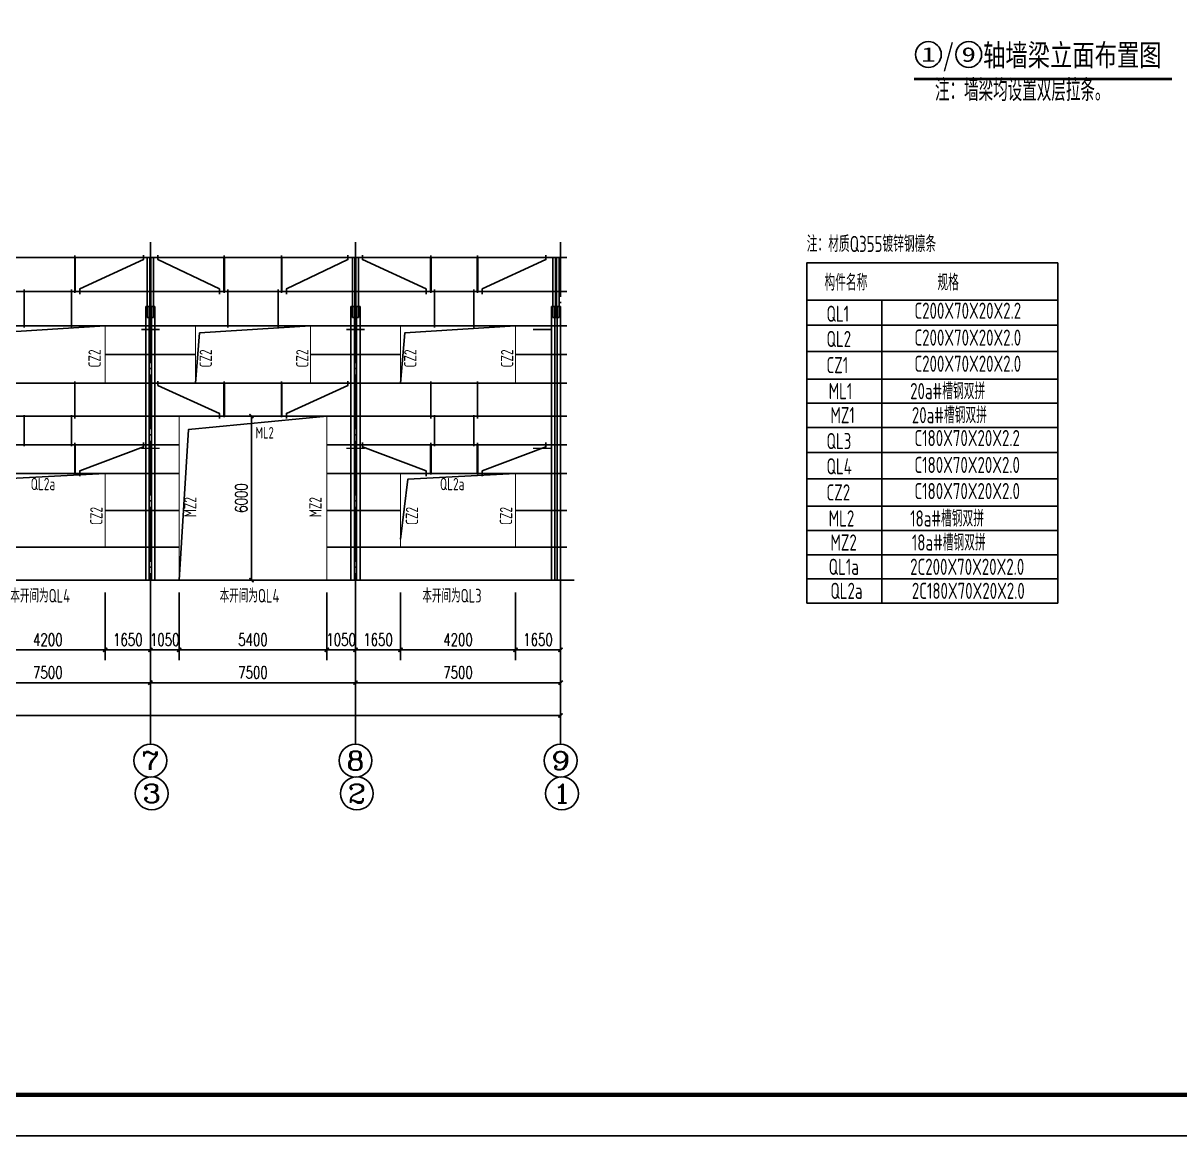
# Model space of a CAD drawing. Extents: x 14475413 to 15955882, y -732572 to -282951.
# Drawn here: x 15447241 to 15489538, y -555925 to -515239 of the extents above; entities that cross this region are included whole.
import ezdxf
from ezdxf.enums import TextEntityAlignment as Align

# ---------------------------------------------------------------- set-up
doc = ezdxf.new("R2010")
doc.units = 0
doc.header["$LTSCALE"] = 1000
doc.header["$MEASUREMENT"] = 0
doc.linetypes.add('DOTE', pattern=[2.42, 2, -0.2, 0.02, -0.2])
for name, color, linetype in [('1001', 3, 'Continuous'), ('2', 2, 'Continuous'), ('2D_ROOF', 150, 'Continuous'), ('3T_WOOD', 21, 'Continuous'), ('AXIS', 3, 'Continuous'), ('AXIS_TEXT', 7, 'Continuous'), ('DIM_SYMB', 3, 'Continuous'), ('DOTE', 1, 'DOTE'), ('LS', 2, 'Continuous'), ('PUB_DIM', 3, 'Continuous'), ('PUB_TEXT', 7, 'Continuous'), ('SURFACE', 6, 'Continuous'), ('TEXT', 7, 'Continuous'), ('TK', 4, 'Continuous'), ('屋面隅撑', 7, 'Continuous'), ('檩条拉条', 253, 'Continuous'), ('钢梁', 4, 'Continuous')]:
    doc.layers.add(name, color=color, linetype=linetype)
doc.styles.add('_TCH_AXIS', font='COMPLEX', dxfattribs={"bigfont": 'GBCBIG'})
doc.styles.add('_TCH_DIM_T3', font='SIMPLEX', dxfattribs={"width": 0.705882, "bigfont": 'GBCBIG'})
doc.styles.add('COMPLEX', font='COMPLEX')
doc.styles.add('PkpmHz', font='Pkpmeng', dxfattribs={"width": 0.7, "bigfont": 'hztxt'})
doc.styles.add('TK-LG-B', font='', dxfattribs={"width": 0.75})
doc.styles.add('TSSD_Label', font='tssdeng.shx', dxfattribs={"width": 0.7, "bigfont": 'hztxt.shx'})
doc.styles.add('TSSD_REIN', font='tssdeng.shx', dxfattribs={"width": 0.7, "bigfont": 'tssdchn.shx'})
doc.styles.get('TK-LG-B').set_extended_font_data('SimSun')
doc.dimstyles.new('_TCH_ARCH&&150', dxfattribs={"dimtxt": 446.25, "dimasz": 150, "dimexe": 375, "dimexo": 450, "dimgap": 150, "dimtad": 1, "dimdec": 0, "dimzin": 0, "dimdsep": 46, "dimtxsty": '_TCH_DIM_T3', "dimblk": 'ARCHTICK', "dimcen": 0.09, "dimclrt": 7, "dimazin": 2, "dimtfac": 1, "dimtdec": 0, "dimtix": 1, "dimtmove": 2, "dimatfit": 3, "dimfxl": 0, "dimtolj": 1, "dimtzin": 0, "dimarcsym": 0})

# ---------------------------------------------------------------- blocks, each defined once
blk = doc.blocks.new('GeYuanFrame_55736273', base_point=(20.09, 4.53))
at = {"layer": 'TK'}
blk.add_lwpolyline([(20.09, 4.53), (20.09, 598.53), (1071.09, 598.53), (1071.09, 4.53)], close=True, dxfattribs=at)
at = {"layer": 'TK', "const_width": 1}
blk.add_lwpolyline([(45.09, 588.53), (1061.09, 588.53), (1061.09, 14.53), (45.09, 14.53)], close=True, dxfattribs=at)
blk = doc.blocks.new('QW32321321')
at = {"layer": '钢梁'}
for p, q in [((15387436, -843860), (15387436, -841658)), ((15387660, -841658), (15387436, -841658)), ((15387530, -843860), (15387530, -841658)), ((15387566, -843860), (15387566, -841658)), ((15387660, -843860), (15387660, -841658)), ((15387380, -853458), (15387380, -843458)), ((15387380, -843458), (15387715, -843458)), ((15387508, -853458), (15387508, -843458)), ((15387588, -853458), (15387588, -843458)), ((15387715, -853458), (15387715, -843458)), ((15387660, -843860), (15387436, -843860)), ((15387715, -853458), (15387380, -853458)), ((15387715, -853458), (15387380, -853458))]:
    blk.add_line(p, q, dxfattribs=at)
blk = doc.blocks.new('_AXISO')
blk.add_circle((0, 0), 0.5)
at = {"layer": 'AXIS_TEXT', "style": 'COMPLEX', "width": 1.041667}
blk.add_attdef('A', text='', height=0.56, dxfattribs=at).set_placement((-0.25, -0.28), (0.25, -0.28), align=Align.FIT)
blk = doc.blocks.new('_ArchTick')
at = {"color": 0, "linetype": 'ByBlock', "const_width": 0.4}
blk.add_lwpolyline([(-0.5, -0.5), (0.5, 0.5)], dxfattribs=at)
blk = doc.blocks.new('*D1435')
at = {"layer": 'AXIS', "color": 0, "lineweight": -2}
for p, q in [((15406894, -536055), (15406894, -540930)), ((15466894, -536055), (15466894, -540930)), ((15406894, -540555), (15466894, -540555))]:
    blk.add_line(p, q, dxfattribs=at)
at = {"layer": 'Defpoints', "color": 0}
for p in [(15406894, -535605), (15466894, -535605), (15466894, -540555)]:
    blk.add_point(p, dxfattribs=at)
at = {"layer": 'AXIS', "color": 0, "lineweight": -2, "xscale": 150, "yscale": 150, "zscale": 150, "rotation": 180}
blk.add_blockref('_ArchTick', (15406894, -540555), dxfattribs=at)
at = {"layer": 'AXIS', "color": 0, "lineweight": -2, "xscale": 150, "yscale": 150, "zscale": 150}
blk.add_blockref('_ArchTick', (15466894, -540555), dxfattribs=at)
at = {"layer": 'AXIS', "color": 7, "insert": (15436894, -540182), "char_height": 446.2, "attachment_point": 5, "style": '_TCH_DIM_T3'}
blk.add_mtext('\\A1;60000', dxfattribs=at)
blk = doc.blocks.new('*D1441')
at = {"layer": 'AXIS', "color": 0, "lineweight": -2}
for p, q in [((15444394, -536055), (15444394, -539730)), ((15451894, -536055), (15451894, -539730)), ((15444394, -539355), (15451894, -539355))]:
    blk.add_line(p, q, dxfattribs=at)
at = {"layer": 'Defpoints', "color": 0}
for p in [(15444394, -535605), (15451894, -535605), (15451894, -539355)]:
    blk.add_point(p, dxfattribs=at)
at = {"layer": 'AXIS', "color": 0, "lineweight": -2, "xscale": 150, "yscale": 150, "zscale": 150, "rotation": 180}
blk.add_blockref('_ArchTick', (15444394, -539355), dxfattribs=at)
at = {"layer": 'AXIS', "color": 0, "lineweight": -2, "xscale": 150, "yscale": 150, "zscale": 150}
blk.add_blockref('_ArchTick', (15451894, -539355), dxfattribs=at)
at = {"layer": 'AXIS', "color": 7, "insert": (15448144, -538982), "char_height": 446.2, "attachment_point": 5, "style": '_TCH_DIM_T3'}
blk.add_mtext('\\A1;7500', dxfattribs=at)
blk = doc.blocks.new('*D1442')
at = {"layer": 'AXIS', "color": 0, "lineweight": -2}
for p, q in [((15451894, -536055), (15451894, -539730)), ((15459394, -536055), (15459394, -539730)), ((15451894, -539355), (15459394, -539355))]:
    blk.add_line(p, q, dxfattribs=at)
at = {"layer": 'Defpoints', "color": 0}
for p in [(15451894, -535605), (15459394, -535605), (15459394, -539355)]:
    blk.add_point(p, dxfattribs=at)
at = {"layer": 'AXIS', "color": 0, "lineweight": -2, "xscale": 150, "yscale": 150, "zscale": 150, "rotation": 180}
blk.add_blockref('_ArchTick', (15451894, -539355), dxfattribs=at)
at = {"layer": 'AXIS', "color": 0, "lineweight": -2, "xscale": 150, "yscale": 150, "zscale": 150}
blk.add_blockref('_ArchTick', (15459394, -539355), dxfattribs=at)
at = {"layer": 'AXIS', "color": 7, "insert": (15455644, -538982), "char_height": 446.2, "attachment_point": 5, "style": '_TCH_DIM_T3'}
blk.add_mtext('\\A1;7500', dxfattribs=at)
blk = doc.blocks.new('*D1443')
at = {"layer": 'AXIS', "color": 0, "lineweight": -2}
for p, q in [((15459394, -536055), (15459394, -539730)), ((15466894, -536055), (15466894, -539730)), ((15459394, -539355), (15466894, -539355))]:
    blk.add_line(p, q, dxfattribs=at)
at = {"layer": 'Defpoints', "color": 0}
for p in [(15459394, -535605), (15466894, -535605), (15466894, -539355)]:
    blk.add_point(p, dxfattribs=at)
at = {"layer": 'AXIS', "color": 0, "lineweight": -2, "xscale": 150, "yscale": 150, "zscale": 150, "rotation": 180}
blk.add_blockref('_ArchTick', (15459394, -539355), dxfattribs=at)
at = {"layer": 'AXIS', "color": 0, "lineweight": -2, "xscale": 150, "yscale": 150, "zscale": 150}
blk.add_blockref('_ArchTick', (15466894, -539355), dxfattribs=at)
at = {"layer": 'AXIS', "color": 7, "insert": (15463144, -538982), "char_height": 446.2, "attachment_point": 5, "style": '_TCH_DIM_T3'}
blk.add_mtext('\\A1;7500', dxfattribs=at)
blk = doc.blocks.new('*D1460')
at = {"layer": 'Defpoints', "color": 0}
for p in [(15446044, -535605), (15450244, -535605), (15450244, -538155)]:
    blk.add_point(p, dxfattribs=at)
at = {"layer": 'PUB_DIM', "color": 0, "lineweight": -2}
for p, q in [((15446044, -536055), (15446044, -538530)), ((15450244, -536055), (15450244, -538530)), ((15446044, -538155), (15450244, -538155))]:
    blk.add_line(p, q, dxfattribs=at)
at = {"layer": 'PUB_DIM', "color": 0, "lineweight": -2, "xscale": 150, "yscale": 150, "zscale": 150, "rotation": 180}
blk.add_blockref('_ArchTick', (15446044, -538155), dxfattribs=at)
at = {"layer": 'PUB_DIM', "color": 0, "lineweight": -2, "xscale": 150, "yscale": 150, "zscale": 150}
blk.add_blockref('_ArchTick', (15450244, -538155), dxfattribs=at)
at = {"layer": 'PUB_DIM', "color": 7, "insert": (15448144, -537782), "char_height": 446.2, "attachment_point": 5, "style": '_TCH_DIM_T3'}
blk.add_mtext('\\A1;4200', dxfattribs=at)
blk = doc.blocks.new('*D1461')
at = {"layer": 'Defpoints', "color": 0}
for p in [(15450244, -535605), (15451894, -535605), (15451894, -538155)]:
    blk.add_point(p, dxfattribs=at)
at = {"layer": 'PUB_DIM', "color": 0, "lineweight": -2}
for p, q in [((15450244, -536055), (15450244, -538530)), ((15451894, -536055), (15451894, -538530)), ((15450244, -538155), (15451894, -538155))]:
    blk.add_line(p, q, dxfattribs=at)
at = {"layer": 'PUB_DIM', "color": 0, "lineweight": -2, "xscale": 150, "yscale": 150, "zscale": 150, "rotation": 180}
blk.add_blockref('_ArchTick', (15450244, -538155), dxfattribs=at)
at = {"layer": 'PUB_DIM', "color": 0, "lineweight": -2, "xscale": 150, "yscale": 150, "zscale": 150}
blk.add_blockref('_ArchTick', (15451894, -538155), dxfattribs=at)
at = {"layer": 'PUB_DIM', "color": 7, "insert": (15451069, -537782), "char_height": 446.2, "attachment_point": 5, "style": '_TCH_DIM_T3'}
blk.add_mtext('\\A1;1650', dxfattribs=at)
blk = doc.blocks.new('*D1462')
at = {"layer": 'Defpoints', "color": 0}
for p in [(15451894, -535605), (15452944, -535605), (15452944, -538155)]:
    blk.add_point(p, dxfattribs=at)
at = {"layer": 'PUB_DIM', "color": 0, "lineweight": -2}
for p, q in [((15451894, -536055), (15451894, -538530)), ((15452944, -536055), (15452944, -538530)), ((15451894, -538155), (15451744, -538155)), ((15451894, -538155), (15452944, -538155)), ((15452944, -538155), (15453094, -538155))]:
    blk.add_line(p, q, dxfattribs=at)
at = {"layer": 'PUB_DIM', "color": 0, "lineweight": -2, "xscale": 150, "yscale": 150, "zscale": 150}
blk.add_blockref('_ArchTick', (15451894, -538155), dxfattribs=at)
at = {"layer": 'PUB_DIM', "color": 0, "lineweight": -2, "xscale": 150, "yscale": 150, "zscale": 150, "rotation": 180}
blk.add_blockref('_ArchTick', (15452944, -538155), dxfattribs=at)
at = {"layer": 'PUB_DIM', "color": 7, "insert": (15452419, -537782), "char_height": 446.2, "attachment_point": 5, "style": '_TCH_DIM_T3'}
blk.add_mtext('\\A1;1050', dxfattribs=at)
blk = doc.blocks.new('*D1463')
at = {"layer": 'Defpoints', "color": 0}
for p in [(15452944, -535605), (15458344, -535605), (15458344, -538155)]:
    blk.add_point(p, dxfattribs=at)
at = {"layer": 'PUB_DIM', "color": 0, "lineweight": -2}
for p, q in [((15452944, -536055), (15452944, -538530)), ((15458344, -536055), (15458344, -538530)), ((15452944, -538155), (15458344, -538155))]:
    blk.add_line(p, q, dxfattribs=at)
at = {"layer": 'PUB_DIM', "color": 0, "lineweight": -2, "xscale": 150, "yscale": 150, "zscale": 150, "rotation": 180}
blk.add_blockref('_ArchTick', (15452944, -538155), dxfattribs=at)
at = {"layer": 'PUB_DIM', "color": 0, "lineweight": -2, "xscale": 150, "yscale": 150, "zscale": 150}
blk.add_blockref('_ArchTick', (15458344, -538155), dxfattribs=at)
at = {"layer": 'PUB_DIM', "color": 7, "insert": (15455644, -537782), "char_height": 446.2, "attachment_point": 5, "style": '_TCH_DIM_T3'}
blk.add_mtext('\\A1;5400', dxfattribs=at)
blk = doc.blocks.new('*D1464')
at = {"layer": 'Defpoints', "color": 0}
for p in [(15458344, -535605), (15459394, -535605), (15459394, -538155)]:
    blk.add_point(p, dxfattribs=at)
at = {"layer": 'PUB_DIM', "color": 0, "lineweight": -2}
for p, q in [((15458344, -536055), (15458344, -538530)), ((15459394, -536055), (15459394, -538530)), ((15458344, -538155), (15458194, -538155)), ((15458344, -538155), (15459394, -538155)), ((15459394, -538155), (15459544, -538155))]:
    blk.add_line(p, q, dxfattribs=at)
at = {"layer": 'PUB_DIM', "color": 0, "lineweight": -2, "xscale": 150, "yscale": 150, "zscale": 150}
blk.add_blockref('_ArchTick', (15458344, -538155), dxfattribs=at)
at = {"layer": 'PUB_DIM', "color": 0, "lineweight": -2, "xscale": 150, "yscale": 150, "zscale": 150, "rotation": 180}
blk.add_blockref('_ArchTick', (15459394, -538155), dxfattribs=at)
at = {"layer": 'PUB_DIM', "color": 7, "insert": (15458869, -537782), "char_height": 446.2, "attachment_point": 5, "style": '_TCH_DIM_T3'}
blk.add_mtext('\\A1;1050', dxfattribs=at)
blk = doc.blocks.new('*D1465')
at = {"layer": 'Defpoints', "color": 0}
for p in [(15459394, -535605), (15461044, -535605), (15461044, -538155)]:
    blk.add_point(p, dxfattribs=at)
at = {"layer": 'PUB_DIM', "color": 0, "lineweight": -2}
for p, q in [((15459394, -536055), (15459394, -538530)), ((15461044, -536055), (15461044, -538530)), ((15459394, -538155), (15461044, -538155))]:
    blk.add_line(p, q, dxfattribs=at)
at = {"layer": 'PUB_DIM', "color": 0, "lineweight": -2, "xscale": 150, "yscale": 150, "zscale": 150, "rotation": 180}
blk.add_blockref('_ArchTick', (15459394, -538155), dxfattribs=at)
at = {"layer": 'PUB_DIM', "color": 0, "lineweight": -2, "xscale": 150, "yscale": 150, "zscale": 150}
blk.add_blockref('_ArchTick', (15461044, -538155), dxfattribs=at)
at = {"layer": 'PUB_DIM', "color": 7, "insert": (15460219, -537782), "char_height": 446.2, "attachment_point": 5, "style": '_TCH_DIM_T3'}
blk.add_mtext('\\A1;1650', dxfattribs=at)
blk = doc.blocks.new('*D1466')
at = {"layer": 'Defpoints', "color": 0}
for p in [(15461044, -535605), (15465244, -535605), (15465244, -538155)]:
    blk.add_point(p, dxfattribs=at)
at = {"layer": 'PUB_DIM', "color": 0, "lineweight": -2}
for p, q in [((15461044, -536055), (15461044, -538530)), ((15465244, -536055), (15465244, -538530)), ((15461044, -538155), (15465244, -538155))]:
    blk.add_line(p, q, dxfattribs=at)
at = {"layer": 'PUB_DIM', "color": 0, "lineweight": -2, "xscale": 150, "yscale": 150, "zscale": 150, "rotation": 180}
blk.add_blockref('_ArchTick', (15461044, -538155), dxfattribs=at)
at = {"layer": 'PUB_DIM', "color": 0, "lineweight": -2, "xscale": 150, "yscale": 150, "zscale": 150}
blk.add_blockref('_ArchTick', (15465244, -538155), dxfattribs=at)
at = {"layer": 'PUB_DIM', "color": 7, "insert": (15463144, -537782), "char_height": 446.2, "attachment_point": 5, "style": '_TCH_DIM_T3'}
blk.add_mtext('\\A1;4200', dxfattribs=at)
blk = doc.blocks.new('*D1467')
at = {"layer": 'Defpoints', "color": 0}
for p in [(15465244, -535605), (15466894, -535605), (15466894, -538155)]:
    blk.add_point(p, dxfattribs=at)
at = {"layer": 'PUB_DIM', "color": 0, "lineweight": -2}
for p, q in [((15465244, -536055), (15465244, -538530)), ((15466894, -536055), (15466894, -538530)), ((15465244, -538155), (15466894, -538155))]:
    blk.add_line(p, q, dxfattribs=at)
at = {"layer": 'PUB_DIM', "color": 0, "lineweight": -2, "xscale": 150, "yscale": 150, "zscale": 150, "rotation": 180}
blk.add_blockref('_ArchTick', (15465244, -538155), dxfattribs=at)
at = {"layer": 'PUB_DIM', "color": 0, "lineweight": -2, "xscale": 150, "yscale": 150, "zscale": 150}
blk.add_blockref('_ArchTick', (15466894, -538155), dxfattribs=at)
at = {"layer": 'PUB_DIM', "color": 7, "insert": (15466069, -537782), "char_height": 446.2, "attachment_point": 5, "style": '_TCH_DIM_T3'}
blk.add_mtext('\\A1;1650', dxfattribs=at)
blk = doc.blocks.new('*D1481')
at = {"layer": 'Defpoints', "color": 0}
for p in [(15454307, -529605), (15455591, -529605), (15454307, -535605)]:
    blk.add_point(p, dxfattribs=at)
at = {"layer": 'PUB_DIM', "color": 0, "lineweight": -2}
for p, q in [((15454757, -529605), (15455966, -529605)), ((15455591, -535605), (15455591, -529605)), ((15454757, -535605), (15455966, -535605))]:
    blk.add_line(p, q, dxfattribs=at)
at = {"layer": 'PUB_DIM', "color": 0, "lineweight": -2, "xscale": 150, "yscale": 150, "zscale": 150}
for p, rotation in [((15455591, -529605), 90), ((15455591, -535605), 270)]:
    blk.add_blockref('_ArchTick', p, dxfattribs=dict(at, rotation=rotation))
at = {"layer": 'PUB_DIM', "color": 7, "insert": (15455218, -532605), "char_height": 446.2, "attachment_point": 5, "rotation": 90, "style": '_TCH_DIM_T3'}
blk.add_mtext('\\A1;6000', dxfattribs=at)

msp = doc.modelspace()

# ---------------------------------------------------------------- linework, layer by layer
for p, q in [((15449135.8, -525098), (15449135.8, -523741)), ((15454595.3, -525098), (15454595.3, -523741)), ((15456692.2, -525098), (15456692.2, -523741)), ((15462151.7, -525098), (15462151.7, -523741)), ((15463852.2, -525098), (15463852.2, -523741)), ((15447282.2, -526366), (15447282.2, -524975.7)), ((15449005.3, -526366), (15449005.3, -524975.7)), ((15454725.9, -526366), (15454725.9, -524975.7)), ((15456561.6, -526366), (15456561.6, -524975.7)), ((15462282.2, -526366), (15462282.2, -524975.7)), ((15463721.7, -526366), (15463721.7, -524975.7)), ((15449135.8, -529698), (15449135.8, -528341)), ((15454595.3, -529648), (15454595.3, -528341)), ((15456692.2, -529648), (15456692.2, -528341)), ((15462151.7, -529698), (15462151.7, -528341)), ((15463852.2, -529698), (15463852.2, -528341)), ((15447282.2, -530702.6), (15447282.2, -529575.7)), ((15449005.3, -530702.6), (15449005.3, -529575.7)), ((15462282.2, -530702.6), (15462282.2, -529575.7)), ((15463721.7, -530702.6), (15463721.7, -529575.7)), ((15449135.8, -531748), (15449135.8, -530591)), ((15462151.7, -531748), (15462151.7, -530591)), ((15463852.2, -531748), (15463852.2, -530591))]:
    msp.add_line(p, q)
for points in [[(15451641.5, -523727.4), (15451641.5, -523883.5), (15449310, -524959.6), (15449310, -525151.3)], [(15452168.5, -523727.4), (15452168.5, -523883.5), (15454421.2, -524959.6), (15454421.2, -525151.3)], [(15459119.1, -523727.4), (15459119.1, -523883.5), (15456866.3, -524959.6), (15456866.3, -525151.3)], [(15459646, -523727.4), (15459646, -523883.5), (15461977.6, -524959.6), (15461977.6, -525151.3)], [(15466357.9, -523727.4), (15466357.9, -523883.5), (15464026.4, -524959.6), (15464026.4, -525151.3)], [(15452168.5, -528327.4), (15452168.5, -528483.5), (15454421.2, -529509.6), (15454421.2, -529701.3)], [(15459119.1, -528327.4), (15459119.1, -528483.5), (15456866.3, -529509.6), (15456866.3, -529701.3)], [(15451641.5, -530577.4), (15451641.5, -530733.5), (15449310, -531609.6), (15449310, -531801.3)], [(15459646, -530577.4), (15459646, -530733.5), (15461977.6, -531609.6), (15461977.6, -531801.3)], [(15466357.9, -530577.4), (15466357.9, -530733.5), (15464026.4, -531609.6), (15464026.4, -531801.3)]]:
    msp.add_lwpolyline(points)
at = {"layer": '1001', "const_width": 35}
for points in [[(15450243.8, -528405.4), (15450243.8, -526305.4)], [(15453543.8, -528405.4), (15453543.8, -526305.4)], [(15457743.8, -528405.4), (15457743.8, -526305.4)], [(15461043.8, -528405.4), (15461043.8, -526305.4)], [(15465243.8, -528405.4), (15465243.8, -526305.4)], [(15452943.8, -535605.4), (15452943.8, -529605.4)], [(15458343.8, -535605.4), (15458343.8, -529605.4)], [(15450243.8, -534405.4), (15450243.8, -531705.4)], [(15461043.8, -534405.4), (15461043.8, -531705.4)], [(15465243.8, -534405.4), (15465243.8, -531705.4)]]:
    msp.add_lwpolyline(points, dxfattribs=at)
at = {"layer": '2'}
for p, q in [((15475893.2, -524004), (15485071.2, -524004)), ((15475893.2, -524004), (15475893.2, -536442.7)), ((15475893.2, -525363.6), (15485071.2, -525363.6)), ((15478638.9, -525363.6), (15478638.9, -530019.2)), ((15475893.2, -526285.5), (15485071.2, -526285.5)), ((15475893.2, -527240.6), (15485071.2, -527240.6)), ((15475893.2, -527240.6), (15485071.2, -527240.6)), ((15475893.2, -528251.2), (15485071.2, -528251.2)), ((15475893.2, -529135.2), (15485071.2, -529135.2)), ((15475893.2, -530019.2), (15485071.2, -530019.2)), ((15475893.2, -530019.2), (15485071.2, -530019.2)), ((15475893.2, -530019.2), (15485071.2, -530019.2)), ((15475893.2, -530019.2), (15485071.2, -530019.2)), ((15478638.9, -530019.2), (15478638.9, -536442.7)), ((15475893.2, -530941), (15485071.2, -530941)), ((15475893.2, -531896.2), (15485071.2, -531896.2)), ((15475893.2, -531896.2), (15485071.2, -531896.2)), ((15475893.2, -532906.7), (15485071.2, -532906.7)), ((15475893.2, -533790.7), (15485071.2, -533790.7)), ((15475893.2, -534674.7), (15485071.2, -534674.7)), ((15475893.2, -534674.7), (15485071.2, -534674.7)), ((15475893.2, -534674.7), (15485071.2, -534674.7)), ((15475893.2, -534674.7), (15485071.2, -534674.7)), ((15475893.2, -535558.7), (15485071.2, -535558.7)), ((15475893.2, -536442.7), (15485071.2, -536442.7)), ((15475893.2, -536442.7), (15485071.2, -536442.7)), ((15475893.2, -536442.7), (15485071.2, -536442.7))]:
    msp.add_line(p, q, dxfattribs=at)
at = {"layer": '2D_ROOF'}
for points in [[(15446043.8, -528405.4), (15446194.8, -526567.4), (15450243.8, -526305.4)], [(15453543.8, -528405.4), (15453694.8, -526567.4), (15457743.8, -526305.4)], [(15461043.8, -528405.4), (15461194.8, -526567.4), (15465243.8, -526305.4)], [(15452943.8, -535605.4), (15453291.3, -530094.8), (15458343.8, -529605.4)], [(15446043.8, -534105.4), (15446303.9, -531918.6), (15450243.8, -531705.4)], [(15461043.8, -534105.4), (15461303.9, -531918.6), (15465243.8, -531705.4)]]:
    msp.add_lwpolyline(points, dxfattribs=at)
at = {"layer": '3T_WOOD'}
msp.add_lwpolyline([(15475893.2, -536442.7), (15485071.2, -536442.7), (15485071.2, -524004), (15475893.2, -524004)], close=True, dxfattribs=at)
at = {"layer": 'AXIS'}
for p, q in [((15451893.8, -535605.4), (15451893.8, -541605.4)), ((15459393.8, -535605.4), (15459393.8, -541605.4)), ((15466893.8, -535605.4), (15466893.8, -541605.4))]:
    msp.add_line(p, q, dxfattribs=at)
for centre in [(15451943.2, -543403.4), (15459443.2, -543403.4), (15466943.2, -543403.4)]:
    msp.add_circle(centre, 600, dxfattribs=at)
at = {"layer": 'DIM_SYMB', "const_width": 105}
msp.add_lwpolyline([(15479817.6, -517281.9), (15489251.6, -517281.9)], dxfattribs=at)
at = {"layer": 'DOTE'}
for p, q in [((15451893.8, -523250.7), (15451893.8, -536255.4)), ((15459393.8, -523250.7), (15459393.8, -536255.4)), ((15466893.8, -523250.7), (15466893.8, -536255.4)), ((15403185.2, -535605.4), (15467393.9, -535605.4))]:
    msp.add_line(p, q, dxfattribs=at)
at = {"layer": 'PUB_TEXT'}
for centre in [(15480342.6, -516386.1), (15481817.9, -516386.1)]:
    msp.add_circle(centre, 472.5, dxfattribs=at)
at = {"layer": 'SURFACE'}
for p, q in [((15467119, -523805.4), (15406598.3, -523805.4)), ((15467119, -525055.4), (15406598.3, -525055.4)), ((15467119, -526305.4), (15406598.3, -526305.4)), ((15453543.8, -527355.4), (15450243.8, -527355.4)), ((15461043.8, -527355.4), (15457743.8, -527355.4)), ((15467119, -527355.4), (15465243.8, -527355.4)), ((15467119, -528405.4), (15406598.3, -528405.4)), ((15467119, -529605.4), (15406598.3, -529605.4)), ((15452943.8, -530655.4), (15420843.8, -530655.4)), ((15467119, -530655.4), (15458343.8, -530655.4)), ((15452943.8, -531705.4), (15420843.8, -531705.4)), ((15467119, -531705.4), (15458343.8, -531705.4)), ((15452943.8, -533055.4), (15450243.8, -533055.4)), ((15461043.8, -533055.4), (15458343.8, -533055.4)), ((15467119, -533055.4), (15465243.8, -533055.4)), ((15452943.8, -534405.4), (15420843.8, -534405.4)), ((15467119, -534405.4), (15458343.8, -534405.4)), ((15467119, -535605.4), (15406598.3, -535605.4))]:
    msp.add_line(p, q, dxfattribs=at)
at = {"layer": '屋面隅撑', "color": 4, "const_width": 50}
for points in [[(15452228.5, -526440.6), (15451559, -526440.6)], [(15459728.5, -526440.6), (15459059, -526440.6)], [(15466558.8, -526440.6), (15465889.2, -526440.6)], [(15452228.5, -530790.6), (15451559, -530790.6)], [(15459728.5, -530790.6), (15459059, -530790.6)], [(15466558.8, -530790.6), (15465889.2, -530790.6)]]:
    msp.add_lwpolyline(points, dxfattribs=at)
at = {"layer": '檩条拉条', "color": 2, "const_width": 80}
for points in [[(15449135.8, -525055.4), (15449135.8, -523805.4)], [(15454595.3, -525055.4), (15454595.3, -523805.4)], [(15456692.2, -525055.4), (15456692.2, -523805.4)], [(15462151.7, -525055.4), (15462151.7, -523805.4)], [(15463852.2, -525055.4), (15463852.2, -523805.4)], [(15454595.3, -529605.4), (15454595.3, -528405.4)], [(15456692.2, -529605.4), (15456692.2, -528405.4)], [(15449135.8, -531705.4), (15449135.8, -530655.4)], [(15462151.7, -531705.4), (15462151.7, -530655.4)], [(15463852.2, -531705.4), (15463852.2, -530655.4)]]:
    msp.add_lwpolyline(points, dxfattribs=at)

# ---------------------------------------------------------------- block references
at = {"xscale": 150, "yscale": 150, "zscale": 150}
msp.add_blockref('GeYuanFrame_55736273', (15391640.1, -555925.4), dxfattribs=at)
at = {"layer": '3T_WOOD'}
for p in [(64345.9, 317852.2), (71845.9, 317852.2), (79178.4, 317852.2)]:
    msp.add_blockref('QW32321321', p, dxfattribs=at)
at = {"layer": 'AXIS'}
ref = msp.add_blockref('_AXISO', (15451893.8, -542205.4), dxfattribs=dict(at, xscale=1200, yscale=1200, zscale=1200))
ref.add_attrib('A', '7', dxfattribs={"layer": 'AXIS_TEXT', "ltscale": 0.5, "height": 678.8, "style": '_TCH_AXIS', "width": 1.5}).set_placement((15451554.3, -542544.9), (15452233.2, -542544.9), align=Align.FIT)
ref = msp.add_blockref('_AXISO', (15459393.8, -542205.4), dxfattribs=dict(at, xscale=1200, yscale=1200, zscale=1200))
ref.add_attrib('A', '8', dxfattribs={"layer": 'AXIS_TEXT', "ltscale": 0.5, "height": 678.8, "style": '_TCH_AXIS', "width": 1.5}).set_placement((15459054.3, -542544.9), (15459733.2, -542544.9), align=Align.FIT)
ref = msp.add_blockref('_AXISO', (15466893.8, -542205.4), dxfattribs=dict(at, xscale=1200, yscale=1200, zscale=1200))
ref.add_attrib('A', '9', dxfattribs={"layer": 'AXIS_TEXT', "ltscale": 0.5, "height": 678.8, "style": '_TCH_AXIS', "width": 1.5}).set_placement((15466554.3, -542544.9), (15467233.2, -542544.9), align=Align.FIT)

# ---------------------------------------------------------------- texts
at = {"layer": 'AXIS_TEXT', "style": '_TCH_AXIS'}
for s, width, p, p2 in [('3', 1.5, (15451603.8, -543742.8), (15452282.6, -543742.8)), ('2', 1.5, (15459103.8, -543742.8), (15459782.6, -543742.8)), ('1', 2.333333, (15466603.8, -543742.8), (15467282.6, -543742.8))]:
    msp.add_text(s, height=678.8, dxfattribs=dict(at, width=width)).set_placement(p, p2, align=Align.FIT)
at = {"layer": 'LS', "width": 0.7}
for s, style, p in [('CZ2', 'PkpmHz', (15450079.3, -527829.7)), ('CZ2', 'PkpmHz', (15454144.2, -527829.7)), ('CZ2', 'PkpmHz', (15457674.3, -527829.7)), ('CZ2', 'PkpmHz', (15461622.7, -527829.7)), ('CZ2', 'PkpmHz', (15465161.5, -527829.7)), ('MZ2', 'TSSD_REIN', (15453576, -533304.1)), ('MZ2', 'TSSD_REIN', (15458152.2, -533304.1)), ('CZ2', 'PkpmHz', (15450143.7, -533587.5)), ('CZ2', 'PkpmHz', (15461684.8, -533587.5)), ('CZ2', 'PkpmHz', (15465123.3, -533587.5))]:
    msp.add_text(s, height=450, rotation=90, dxfattribs=dict(at, style=style)).set_placement(p)
at = {"layer": 'LS', "style": 'TSSD_Label', "width": 0.7}
msp.add_text('ML2', height=420, dxfattribs=at).set_placement((15455739.1, -530426.8))
at = {"layer": 'PUB_TEXT'}
for s, height, style, width, p in [('/', 797.5, 'TK-LG-B', 0.75, (15480867.6, -516806.1)), ('轴墙梁立面布置图', 797.47, 'TK-LG-B', 0.75, (15482342.9, -516806.1)), ('注：材质Q355镀锌钢檩条', 590.625, 'TSSD_REIN', 0.7, (15475893.2, -523607.5)), ('构件名称', 590.62, 'TSSD_REIN', 0.7, (15476541, -525016.9)), ('规格', 590.62, 'TSSD_REIN', 0.7, (15480671, -525016.9)), ('QL1', 590.62, 'TSSD_REIN', 0.7, (15476617.5, -526160.1)), ('C200X70X20X2.2', 590.625, 'TSSD_REIN', 0.7, (15479832.6, -526050.4)), ('QL2', 590.62, 'TSSD_REIN', 0.7, (15476617.5, -527082.8)), ('C200X70X20X2.0', 590.625, 'TSSD_REIN', 0.7, (15479832.6, -527033.4)), ('C200X70X20X2.0', 590.625, 'TSSD_REIN', 0.7, (15479832.6, -527988.5)), ('CZ1', 590.62, 'TSSD_REIN', 0.7, (15476617.5, -528037.9)), ('ML1', 590.62, 'TSSD_REIN', 0.7, (15476695.7, -528989.7)), ('20a#槽钢双拼', 590.62, 'TSSD_REIN', 0.7, (15479676.8, -528989.7)), ('MZ1', 590.62, 'TSSD_REIN', 0.7, (15476758, -529868.6)), ('20a#槽钢双拼', 590.62, 'TSSD_REIN', 0.7, (15479739, -529868.6)), ('QL3', 590.62, 'TSSD_REIN', 0.7, (15476617.5, -530815.7)), ('C180X70X20X2.2', 590.625, 'TSSD_REIN', 0.7, (15479832.6, -530706)), ('QL4', 590.62, 'TSSD_REIN', 0.7, (15476617.5, -531738.3)), ('C180X70X20X2.0', 590.625, 'TSSD_REIN', 0.7, (15479832.6, -531688.9)), ('C180X70X20X2.0', 590.625, 'TSSD_REIN', 0.7, (15479832.6, -532644.1)), ('CZ2', 590.62, 'TSSD_REIN', 0.7, (15476617.5, -532693.5)), ('ML2', 590.62, 'TSSD_REIN', 0.7, (15476695.7, -533645.2)), ('18a#槽钢双拼', 590.62, 'TSSD_REIN', 0.7, (15479676.8, -533645.2)), ('MZ2', 590.62, 'TSSD_REIN', 0.7, (15476758, -534524.1)), ('18a#槽钢双拼', 590.62, 'TSSD_REIN', 0.7, (15479739, -534524.1)), ('QL1a', 590.62, 'TSSD_REIN', 0.7, (15476695.7, -535413.2)), ('2C200X70X20X2.0', 590.625, 'TSSD_REIN', 0.7, (15479676.8, -535413.2)), ('QL2a', 590.62, 'TSSD_REIN', 0.7, (15476758, -536292.1)), ('2C180X70X20X2.0', 590.625, 'TSSD_REIN', 0.7, (15479739, -536292.1))]:
    msp.add_text(s, height=height, dxfattribs=dict(at, style=style, width=width)).set_placement(p)
at = {"layer": 'PUB_TEXT', "style": 'TK-LG-B', "width": 1.875}
for s, p, p2 in [('1', (15480075.3, -516653.4), (15480609.9, -516653.4)), ('9', (15481550.6, -516653.4), (15482085.2, -516653.4))]:
    msp.add_text(s, height=534.6, dxfattribs=at).set_placement(p, p2, align=Align.FIT)
at = {"layer": 'PUB_TEXT', "color": 7, "style": 'TSSD_REIN', "width": 0.7}
msp.add_text('注：墙梁均设置双层拉条。', height=800, dxfattribs=at).set_placement((15480581.4, -518328.4), align=Align.BOTTOM_LEFT)
at = {"layer": 'TEXT', "style": 'TSSD_Label', "width": 0.7}
for s, height, p in [('QL2a', 450, (15447519.2, -532316.5)), ('QL2a', 450, (15462482.2, -532316.5)), ('本开间为QL4', 500, (15446772.7, -536424.4)), ('本开间为QL4', 500, (15454426.5, -536424.4)), ('本开间为QL3', 500, (15461838.7, -536424.4))]:
    msp.add_text(s, height=height, dxfattribs=at).set_placement(p)

# ---------------------------------------------------------------- dimensions: what is measured, and where the dimension line sits
at = {"layer": 'AXIS'}
for p1, p2, distance, text, picture, middle in [((15406893.8, -535605.4), (15466893.8, -535605.4), -4950, '60000', '*D1435', (15436893.8, -540182.3)), ((15444393.8, -535605.4), (15451893.8, -535605.4), -3750, '7500', '*D1441', (15448143.8, -538982.3)), ((15451893.8, -535605.4), (15459393.8, -535605.4), -3750, '7500', '*D1442', (15455643.8, -538982.3)), ((15459393.8, -535605.4), (15466893.8, -535605.4), -3750, '7500', '*D1443', (15463143.8, -538982.3))]:
    dim = msp.add_aligned_dim(p1=p1, p2=p2, distance=distance, text=text, dimstyle='_TCH_ARCH&&150', dxfattribs=at)
    dim.commit()
    dim.dimension.update_dxf_attribs({"geometry": picture, "text_midpoint": middle})
at = {"layer": 'PUB_DIM'}
for p1, p2, distance, text, picture, middle in [((15454306.8, -535605.4), (15454306.8, -529605.4), -1284.6, '6000', '*D1481', (15455218.3, -532605.4)), ((15446043.8, -535605.4), (15450243.8, -535605.4), -2550, '4200', '*D1460', (15448143.8, -537782.3)), ((15450243.8, -535605.4), (15451893.8, -535605.4), -2550, '1650', '*D1461', (15451068.8, -537782.3)), ((15451893.8, -535605.4), (15452943.8, -535605.4), -2550, '1050', '*D1462', (15452418.8, -537782.3)), ((15452943.8, -535605.4), (15458343.8, -535605.4), -2550, '5400', '*D1463', (15455643.8, -537782.3)), ((15458343.8, -535605.4), (15459393.8, -535605.4), -2550, '1050', '*D1464', (15458868.8, -537782.3)), ((15459393.8, -535605.4), (15461043.8, -535605.4), -2550, '1650', '*D1465', (15460218.8, -537782.3)), ((15461043.8, -535605.4), (15465243.8, -535605.4), -2550, '4200', '*D1466', (15463143.8, -537782.3)), ((15465243.8, -535605.4), (15466893.8, -535605.4), -2550, '1650', '*D1467', (15466068.8, -537782.3))]:
    dim = msp.add_aligned_dim(p1=p1, p2=p2, distance=distance, text=text, dimstyle='_TCH_ARCH&&150', dxfattribs=at)
    dim.commit()
    dim.dimension.update_dxf_attribs({"geometry": picture, "text_midpoint": middle})

doc.saveas('drawing.dxf')
